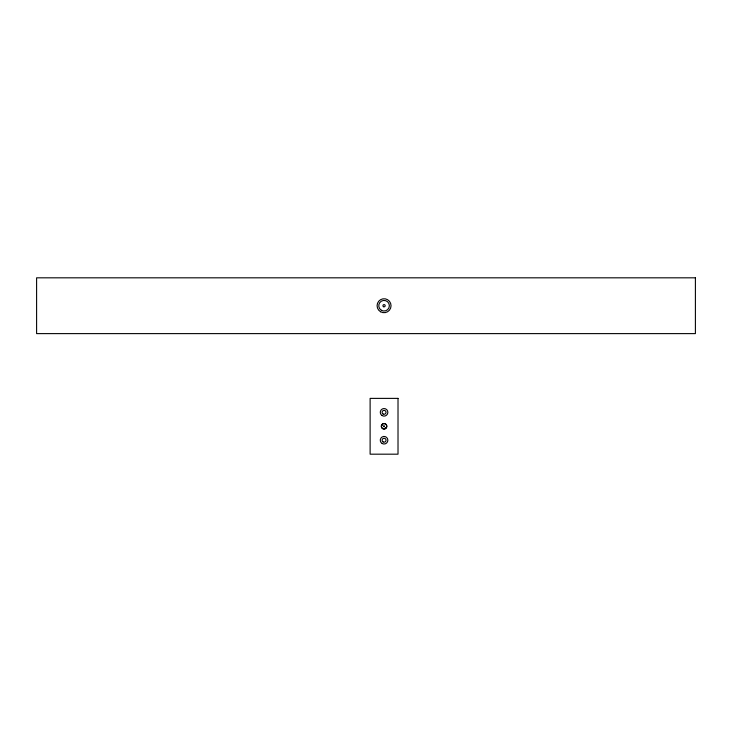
<?xml version="1.0" encoding="UTF-8"?>
<svg xmlns="http://www.w3.org/2000/svg" width="732" height="732" viewBox="0 0 732 732"><rect width="100%" height="100%" fill="white"/><g stroke="black" fill="none" stroke-linecap="round" stroke-linejoin="round"><path stroke-width="1.1" d="M385.645 427.863A2.233 2.233 0 0 1 384.693 428.421M381.921 425.649A2.233 2.233 0 0 1 382.488 424.706M383.513 426.234C384.52 428.22 384.931 424.414 383.513 426.234M695.4 277.821L36.6 277.821L36.6 333.618L695.4 333.618L695.4 277.821M398.016 398.382L370.118 398.382L370.118 454.179L398.016 454.179L398.016 398.382M381.418 310.313A5.298 5.298 0 0 0 389.369 305.72A5.298 5.298 0 0 0 381.418 301.127A5.298 5.298 0 0 0 381.418 310.313M380.576 311.759A6.972 6.972 0 0 0 391.044 305.72A6.972 6.972 0 0 0 380.576 299.681A6.972 6.972 0 0 0 380.576 311.759M383.504 306.69A1.116 1.116 0 0 0 385.178 305.72A1.116 1.116 0 0 0 383.504 304.75A1.116 1.116 0 0 0 383.504 306.69M383.092 441.918A1.949 1.949 0 0 0 386.02 440.234A1.949 1.949 0 0 0 383.092 438.541A1.949 1.949 0 0 0 383.092 441.918M382.168 443.519A3.797 3.797 0 0 0 387.859 440.234A3.797 3.797 0 0 0 382.168 436.94A3.797 3.797 0 0 0 382.168 443.519M383.092 414.019A1.949 1.949 0 0 0 386.02 412.336A1.949 1.949 0 0 0 383.092 410.643A1.949 1.949 0 0 0 383.092 414.019M381.939 415.474A3.797 3.797 0 0 0 387.85 412.601A3.797 3.797 0 0 0 382.406 408.923A3.797 3.797 0 0 0 381.939 415.474M382.461 428.559A2.791 2.791 0 0 0 386.844 426.527A2.791 2.791 0 0 0 382.891 423.746A2.791 2.791 0 0 0 382.461 428.559M382.543 428.449A2.654 2.654 0 0 0 386.706 426.518A2.654 2.654 0 0 0 382.955 423.874A2.654 2.654 0 0 0 382.543 428.449"/></g></svg>
